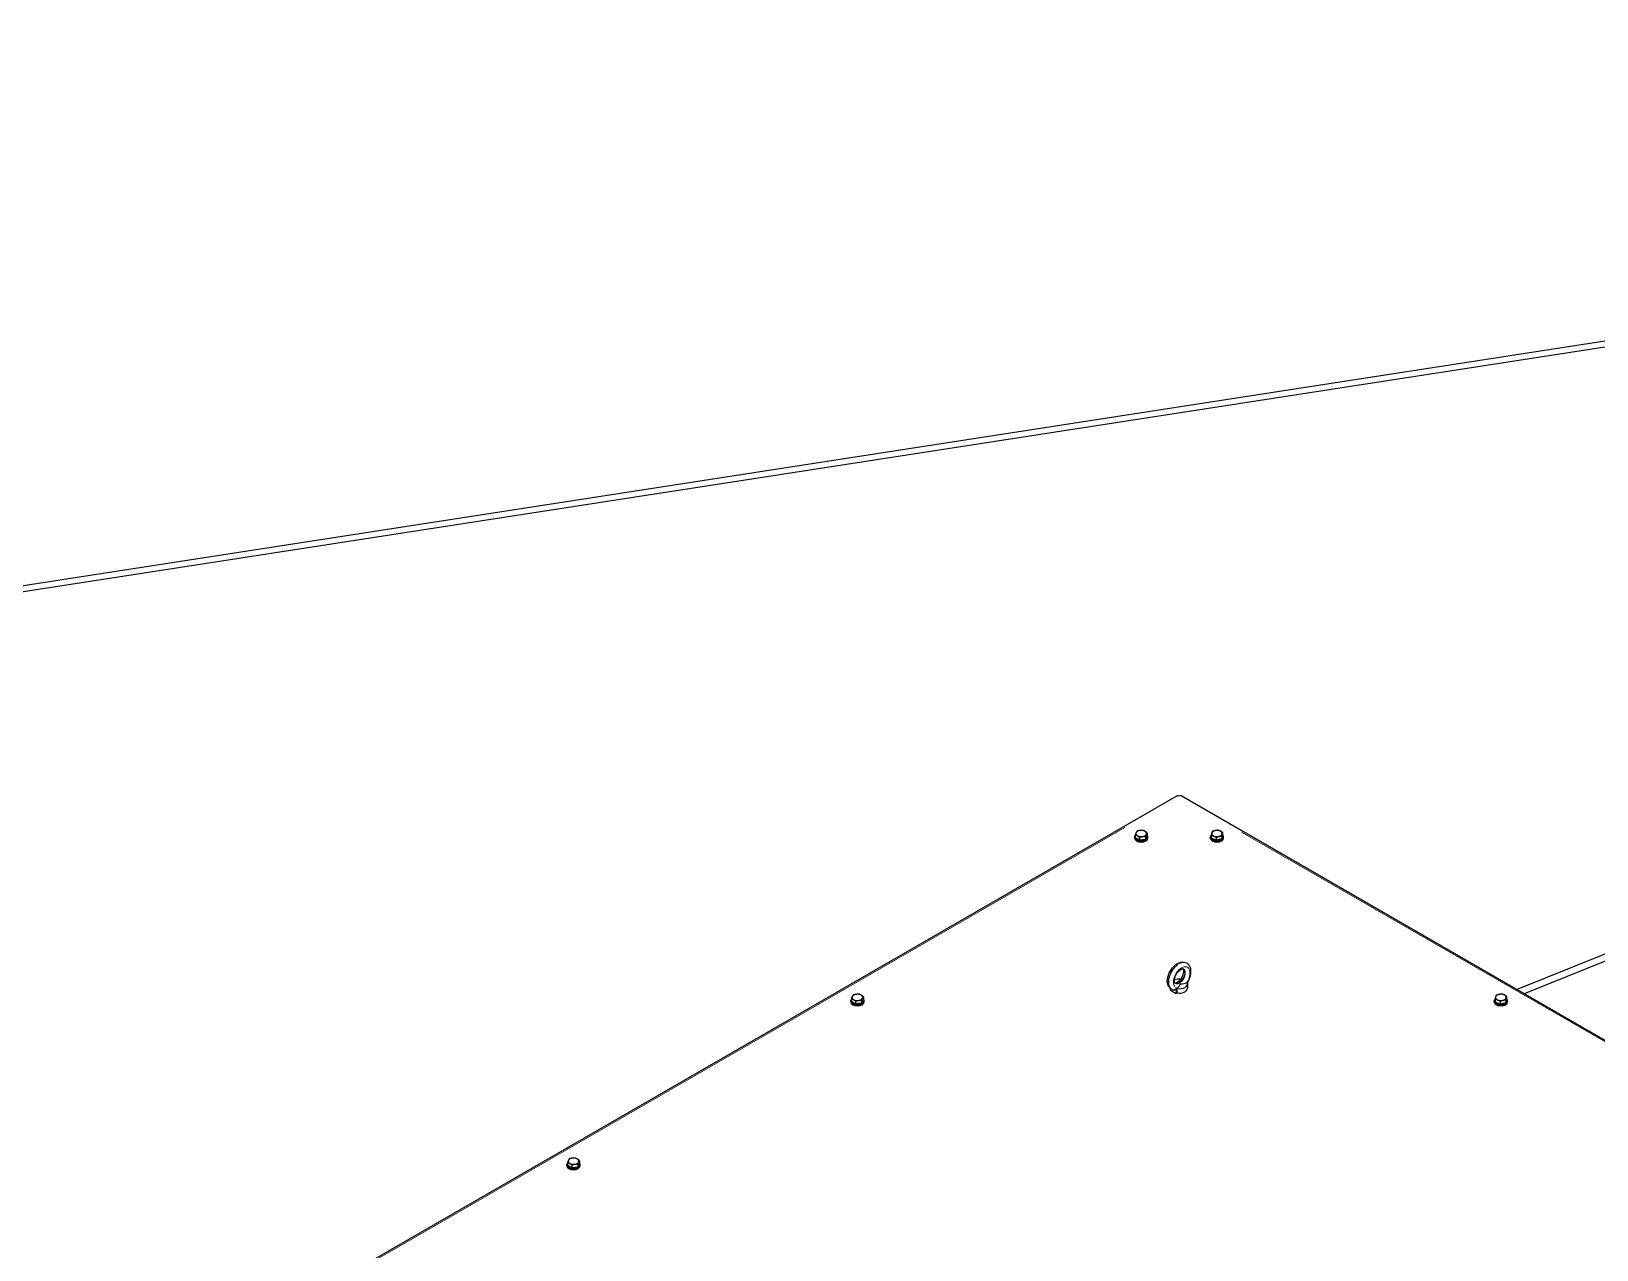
# Model space of a CAD drawing. Header units: millimetres. Extents: x 0 to 89100, y 0 to 63000.
# Drawn here: x 75626 to 77381, y 49088 to 50454 of the extents above; entities that cross this region are included whole.
import ezdxf

# ---------------------------------------------------------------- set-up
doc = ezdxf.new("R2010")
doc.units = ezdxf.units.MM
doc.header["$LTSCALE"] = 150
doc.layers.add('Visible', color=7, linetype='Continuous', lineweight=25)
doc.layers.add('Visible Narrow', color=7, linetype='Continuous', lineweight=18)

msp = doc.modelspace()

# ---------------------------------------------------------------- linework, layer by layer
at = {"layer": 'Visible'}
for p, q in [((74738.73, 49696.53), (79832.68, 50484.57)), ((79835.79, 50477.88), (74744.2, 49690.21)), ((77291.08, 49379.27), (79878.33, 50425.2)), ((79885.21, 50419.53), (77299.7, 49374.3)), ((76910.53, 49596.38), (75693.96, 48894)), ((78311.92, 48789.89), (76915.03, 49596.38)), ((76862.85, 49549.01), (76862.85, 49550.23)), ((76863.6, 49552.99), (76863.6, 49549.71)), ((76868.31, 49550.05), (76868.31, 49546.78)), ((76875.07, 49550.95), (76875.07, 49547.67)), ((76877.11, 49551.49), (76876.09, 49549.58)), ((76877.11, 49554.77), (76877.11, 49551.49)), ((76877.85, 49549.01), (76877.85, 49550.23)), ((76947.71, 49549.01), (76947.71, 49550.23)), ((76948.84, 49552.31), (76948.84, 49549.03)), ((76954.38, 49549.91), (76954.38, 49546.63)), ((76960.75, 49551.48), (76960.75, 49548.2)), ((76961.16, 49550.19), (76960.75, 49548.2)), ((76961.58, 49552.17), (76961.16, 49550.19)), ((76961.21, 49550.39), (76961.21, 49550.23)), ((76961.58, 49555.45), (76961.58, 49552.17)), ((76962.71, 49549.01), (76962.71, 49550.23)), ((76865.96, 49548.24), (76863.6, 49549.71)), ((76868.31, 49546.78), (76865.96, 49548.24)), ((76871.69, 49547.22), (76868.31, 49546.78)), ((76875.07, 49547.67), (76871.69, 49547.22)), ((76876.09, 49549.58), (76875.07, 49547.67)), ((76951.61, 49547.83), (76948.84, 49549.03)), ((76954.38, 49546.63), (76951.61, 49547.83)), ((76957.56, 49547.41), (76954.38, 49546.63)), ((76960.75, 49548.2), (76957.56, 49547.41)), ((76921.15, 49409.04), (76921.29, 49408.96)), ((76902.97, 49378.62), (76903.01, 49380.63)), ((76902.97, 49378.62), (76909.33, 49374.94)), ((76903.95, 49380), (76904.74, 49379.54)), ((76909.2, 49381.38), (76909.33, 49374.94)), ((76910.15, 49375.41), (76909.33, 49374.94)), ((76911.03, 49387.36), (76911.03, 49387.35)), ((76922.16, 49385.51), (76922.16, 49380.61)), ((76922.59, 49382.6), (76922.16, 49382.34)), ((76922.59, 49382.6), (76922.45, 49389.03)), ((76544.66, 49365.3), (76544.66, 49366.52)), ((76545.4, 49369.27), (76545.4, 49366)), ((76547.76, 49364.53), (76545.4, 49366)), ((76550.12, 49363.07), (76547.76, 49364.53)), ((76550.12, 49366.34), (76550.12, 49363.07)), ((76553.49, 49363.51), (76550.12, 49363.07)), ((76556.87, 49363.96), (76553.49, 49363.51)), ((76556.87, 49367.23), (76556.87, 49363.96)), ((76557.89, 49365.87), (76556.87, 49363.96)), ((76558.91, 49367.78), (76557.89, 49365.87)), ((76558.91, 49371.06), (76558.91, 49367.78)), ((76559.66, 49365.3), (76559.66, 49366.52)), ((77265.91, 49365.3), (77265.91, 49366.52)), ((77267.03, 49368.59), (77267.03, 49365.32)), ((77269.8, 49364.12), (77267.03, 49365.32)), ((77272.58, 49362.92), (77269.8, 49364.12)), ((77272.58, 49366.19), (77272.58, 49362.92)), ((77275.76, 49363.7), (77272.58, 49362.92)), ((77278.95, 49364.49), (77275.76, 49363.7)), ((77278.95, 49367.76), (77278.95, 49364.49)), ((77279.36, 49366.47), (77278.95, 49364.49)), ((77279.78, 49368.46), (77279.36, 49366.47)), ((77279.41, 49366.68), (77279.41, 49366.52)), ((77279.78, 49371.74), (77279.78, 49368.46)), ((77280.91, 49365.3), (77280.91, 49366.52)), ((76226.46, 49181.59), (76226.46, 49182.81)), ((76227.2, 49185.56), (76227.2, 49182.29)), ((76229.56, 49180.82), (76227.2, 49182.29)), ((76231.92, 49182.63), (76231.92, 49179.35)), ((76238.67, 49183.52), (76238.67, 49180.25)), ((76239.69, 49182.16), (76238.67, 49180.25)), ((76240.71, 49184.07), (76239.69, 49182.16)), ((76240.71, 49187.34), (76240.71, 49184.07)), ((76241.46, 49181.59), (76241.46, 49182.81)), ((76231.92, 49179.35), (76229.56, 49180.82)), ((76235.3, 49179.8), (76231.92, 49179.35)), ((76238.67, 49180.25), (76235.3, 49179.8))]:
    msp.add_line(p, q, dxfattribs=at)
for centre, major_axis, ratio, start_param, end_param in [((80147.07, 50348.97), (-6187.5, 0), 0.5773503, 6.0985564, 9.6081897), ((80147.07, 50348.97), (6112.5, 0), 0.5773503, 3.3458491, 6.2831853), ((76912.78, 49592.49), (-2.25, 3.9), 0.5773503, 5.4977871, 6.2831853), ((76912.78, 49592.49), (2.25, 3.9), 0.5773503, 0, 0.7853982), ((76870.35, 49550.23), (7.5, 0), 0.5773503, 2.6917876, 6.7329904), ((76870.35, 49554.15), (-6, 0), 0.5773503, 5.9843163, 7.0315139), ((76870.35, 49554.15), (-6, 0), 0.5773503, 4.9371188, 5.9843163), ((76870.35, 49554.15), (-6, 0), 0.5773503, 0.7483286, 1.7955261), ((76870.35, 49554.15), (6, 0), 0.5773503, 0.7483286, 1.7955261), ((76870.35, 49554.15), (6, 0), 0.5773503, 4.9371188, 5.9843163), ((76870.35, 49554.15), (6, 0), 0.5773503, 5.9843163, 7.0315139), ((76870.35, 49550.23), (6, 0), 0.5773503, 5.7337412, 6.2348915), ((76955.21, 49550.23), (7.5, 0), 0.5773503, 2.5754935, 6.8388121), ((76955.21, 49554.15), (-6, 0), 0.5773503, 6.1631016, 7.2102992), ((76955.21, 49554.15), (-6, 0), 0.5773503, 5.1159041, 6.1631016), ((76955.21, 49554.15), (-6, 0), 0.5773503, 0.9271139, 1.9743114), ((76955.21, 49554.15), (6, 0), 0.5773503, 0.9271139, 1.9743114), ((76955.21, 49554.15), (6, 0), 0.5773503, 5.1159041, 6.1631016), ((76955.21, 49554.15), (6, 0), 0.5773503, 6.1631016, 7.2102992), ((76955.21, 49550.23), (6, 0), 0.5773503, 6.0035196, 6.2831853), ((76870.35, 49549.01), (7.5, 0), 0.5773503, 3.1415927, 6.2831853), ((76870.35, 49550.23), (-6, 0), 0.5773503, 0.3660877, 1.1305695), ((76870.35, 49550.23), (-6, 0), 0.5773503, 1.3367634, 2.2542889), ((76955.21, 49549.01), (7.5, 0), 0.5773503, 3.1415927, 6.2831853), ((76955.21, 49550.23), (-6, 0), 0.5773503, 0.5122191, 1.3420087), ((76955.21, 49550.23), (-6, 0), 0.5773503, 1.5289442, 2.4196787), ((76912.78, 49385.51), (9.37, 0), 0.5773503, 1.3943417, 2.1674955), ((76912.78, 49385.51), (9.37, 0), 0.5773503, 4.4095243, 6.5860499), ((76912.78, 49527.8), (6.55, -310.51), 0.0216007, 5.2067929, 5.2249141), ((76912.78, 49380.61), (9.37, 0), 0.5773503, 4.4276455, 6.2831853), ((76552.16, 49366.52), (7.5, 0), 0.5773503, 2.6917876, 6.7329904), ((76552.16, 49365.3), (7.5, 0), 0.5773503, 3.1415927, 6.2831853), ((76552.16, 49370.44), (-6, 0), 0.5773503, 5.9843163, 7.0315139), ((76552.16, 49370.44), (-6, 0), 0.5773503, 4.9371188, 5.9843163), ((76552.16, 49366.52), (-6, 0), 0.5773503, 0.3660877, 1.1305695), ((76552.16, 49370.44), (-6, 0), 0.5773503, 0.7483286, 1.7955261), ((76552.16, 49366.52), (-6, 0), 0.5773503, 1.3367634, 2.2542889), ((76552.16, 49370.44), (6, 0), 0.5773503, 0.7483286, 1.7955261), ((76552.16, 49370.44), (6, 0), 0.5773503, 4.9371188, 5.9843163), ((76552.16, 49370.44), (6, 0), 0.5773503, 5.9843163, 7.0315139), ((76552.16, 49366.52), (6, 0), 0.5773503, 5.7337412, 6.2348915), ((77273.41, 49366.52), (7.5, 0), 0.5773503, 2.5754935, 6.8388121), ((77273.41, 49365.3), (7.5, 0), 0.5773503, 3.1415927, 6.2831853), ((77273.41, 49370.44), (-6, 0), 0.5773503, 6.1631016, 7.2102992), ((77273.41, 49370.44), (-6, 0), 0.5773503, 5.1159041, 6.1631016), ((77273.41, 49366.52), (-6, 0), 0.5773503, 0.5122191, 1.3420087), ((77273.41, 49370.44), (-6, 0), 0.5773503, 0.9271139, 1.9743114), ((77273.41, 49370.44), (6, 0), 0.5773503, 0.9271139, 1.9743114), ((77273.41, 49366.52), (-6, 0), 0.5773503, 1.5289442, 2.4196787), ((77273.41, 49370.44), (6, 0), 0.5773503, 5.1159041, 6.1631016), ((77273.41, 49370.44), (6, 0), 0.5773503, 6.1631016, 7.2102992), ((77273.41, 49366.52), (6, 0), 0.5773503, 6.0035196, 6.2831853), ((76233.96, 49182.81), (7.5, 0), 0.5773503, 2.6917876, 6.7329904), ((76233.96, 49181.59), (7.5, 0), 0.5773503, 3.1415927, 6.2831853), ((76233.96, 49186.73), (-6, 0), 0.5773503, 5.9843163, 7.0315139), ((76233.96, 49186.73), (-6, 0), 0.5773503, 4.9371188, 5.9843163), ((76233.96, 49182.81), (-6, 0), 0.5773503, 0.3660877, 1.1305695), ((76233.96, 49186.73), (-6, 0), 0.5773503, 0.7483286, 1.7955261), ((76233.96, 49186.73), (6, 0), 0.5773503, 0.7483286, 1.7955261), ((76233.96, 49186.73), (6, 0), 0.5773503, 4.9371188, 5.9843163), ((76233.96, 49186.73), (6, 0), 0.5773503, 5.9843163, 7.0315139), ((76233.96, 49182.81), (6, 0), 0.5773503, 5.7337412, 6.2348915), ((76233.96, 49182.81), (-6, 0), 0.5773503, 1.3367634, 2.2542889)]:
    msp.add_ellipse(centre, major_axis=major_axis, ratio=ratio, start_param=start_param, end_param=end_param, dxfattribs=at)
for points, weights in [([(76864.62, 49555.17), (76864.15, 49554.29), (76863.6, 49552.99)], [1, 1.03814443452, 1.0003653387]), ([(76863.6, 49552.99), (76864.86, 49552.48), (76865.96, 49551.8)], [1.0003653387, 1.03814443452, 1]), ([(76865.64, 49556.81), (76865.09, 49556.06), (76864.62, 49555.17)], [1.0003653387, 1.03814443452, 1]), ([(76869.02, 49557.53), (76867.45, 49557.32), (76865.64, 49556.81)], [1, 1.03814443452, 1.0003653387]), ([(76865.96, 49551.8), (76867.05, 49551.12), (76868.31, 49550.05)], [1, 1.03814443452, 1.0003653387]), ([(76868.31, 49550.05), (76870.12, 49550.57), (76871.69, 49550.78)], [1.0003653387, 1.03814443452, 1]), ([(76872.39, 49557.7), (76870.58, 49557.74), (76869.02, 49557.53)], [1.0003653387, 1.03814443452, 1]), ([(76871.69, 49550.78), (76873.26, 49550.98), (76875.07, 49550.95)], [1, 1.03814443452, 1.0003653387]), ([(76874.75, 49556.51), (76873.66, 49557.19), (76872.39, 49557.7)], [1, 1.03814443452, 1.0003653387]), ([(76877.11, 49554.77), (76875.85, 49555.83), (76874.75, 49556.51)], [1.0003653387, 1.03814443452, 1]), ([(76875.07, 49550.95), (76875.61, 49552.25), (76876.09, 49553.13)], [1.0003653387, 1.03814443452, 1]), ([(76876.09, 49553.13), (76876.56, 49554.02), (76877.11, 49554.77)], [1, 1.03814443452, 1.0003653387]), ([(76949.25, 49554.57), (76949.06, 49553.65), (76948.84, 49552.31)], [1, 1.03814443452, 1.0003653387]), ([(76948.84, 49552.31), (76950.32, 49551.94), (76951.61, 49551.38)], [1.0003653387, 1.03814443452, 1]), ([(76949.67, 49556.28), (76949.44, 49555.49), (76949.25, 49554.57)], [1.0003653387, 1.03814443452, 1]), ([(76952.85, 49557.34), (76951.37, 49556.97), (76949.67, 49556.28)], [1, 1.03814443452, 1.0003653387]), ([(76951.61, 49551.38), (76952.89, 49550.82), (76954.38, 49549.91)], [1, 1.03814443452, 1.0003653387]), ([(76956.04, 49557.85), (76954.33, 49557.7), (76952.85, 49557.34)], [1.0003653387, 1.03814443452, 1]), ([(76954.38, 49549.91), (76956.08, 49550.6), (76957.56, 49550.97)], [1.0003653387, 1.03814443452, 1]), ([(76958.81, 49556.92), (76957.52, 49557.48), (76956.04, 49557.85)], [1, 1.03814443452, 1.0003653387]), ([(76957.56, 49550.97), (76959.04, 49551.33), (76960.75, 49551.48)], [1, 1.03814443452, 1.0003653387]), ([(76961.58, 49555.45), (76960.09, 49556.37), (76958.81, 49556.92)], [1.0003653387, 1.03814443452, 1]), ([(76960.75, 49551.48), (76960.97, 49552.82), (76961.16, 49553.74)], [1.0003653387, 1.03814443452, 1]), ([(76961.16, 49553.74), (76961.36, 49554.66), (76961.58, 49555.45)], [1, 1.03814443452, 1.0003653387]), ([(76909.98, 49380.34), (76910.32, 49380.59), (76910.63, 49380.81)], [1, 1.03210525676, 1.06244661735]), ([(76921.08, 49386.84), (76921.39, 49386.98), (76921.73, 49387.12)], [1.06244661735, 1.03210525676, 1]), ([(76546.42, 49371.46), (76545.95, 49370.57), (76545.4, 49369.27)], [1, 1.03814443452, 1.0003653387]), ([(76545.4, 49369.27), (76546.67, 49368.76), (76547.76, 49368.08)], [1.0003653387, 1.03814443452, 1]), ([(76547.44, 49373.1), (76546.9, 49372.35), (76546.42, 49371.46)], [1.0003653387, 1.03814443452, 1]), ([(76550.82, 49373.82), (76549.25, 49373.61), (76547.44, 49373.1)], [1, 1.03814443452, 1.0003653387]), ([(76547.76, 49368.08), (76548.85, 49367.4), (76550.12, 49366.34)], [1, 1.03814443452, 1.0003653387]), ([(76550.12, 49366.34), (76551.93, 49366.86), (76553.49, 49367.06)], [1.0003653387, 1.03814443452, 1]), ([(76554.2, 49373.99), (76552.39, 49374.02), (76550.82, 49373.82)], [1.0003653387, 1.03814443452, 1]), ([(76553.49, 49367.06), (76555.06, 49367.27), (76556.87, 49367.23)], [1, 1.03814443452, 1.0003653387]), ([(76556.55, 49372.8), (76555.46, 49373.48), (76554.2, 49373.99)], [1, 1.03814443452, 1.0003653387]), ([(76558.91, 49371.06), (76557.65, 49372.12), (76556.55, 49372.8)], [1.0003653387, 1.03814443452, 1]), ([(76556.87, 49367.23), (76557.42, 49368.53), (76557.89, 49369.42)], [1.0003653387, 1.03814443452, 1]), ([(76557.89, 49369.42), (76558.36, 49370.31), (76558.91, 49371.06)], [1, 1.03814443452, 1.0003653387]), ([(77267.45, 49370.86), (77267.26, 49369.93), (77267.03, 49368.59)], [1, 1.03814443452, 1.0003653387]), ([(77267.03, 49368.59), (77268.52, 49368.23), (77269.8, 49367.67)], [1.0003653387, 1.03814443452, 1]), ([(77267.86, 49372.57), (77267.64, 49371.78), (77267.45, 49370.86)], [1.0003653387, 1.03814443452, 1]), ([(77271.05, 49373.63), (77269.57, 49373.26), (77267.86, 49372.57)], [1, 1.03814443452, 1.0003653387]), ([(77269.8, 49367.67), (77271.09, 49367.11), (77272.58, 49366.19)], [1, 1.03814443452, 1.0003653387]), ([(77274.24, 49374.14), (77272.53, 49373.99), (77271.05, 49373.63)], [1.0003653387, 1.03814443452, 1]), ([(77272.58, 49366.19), (77274.28, 49366.89), (77275.76, 49367.25)], [1.0003653387, 1.03814443452, 1]), ([(77277.01, 49373.21), (77275.72, 49373.77), (77274.24, 49374.14)], [1, 1.03814443452, 1.0003653387]), ([(77275.76, 49367.25), (77277.24, 49367.62), (77278.95, 49367.76)], [1, 1.03814443452, 1.0003653387]), ([(77279.78, 49371.74), (77278.29, 49372.65), (77277.01, 49373.21)], [1.0003653387, 1.03814443452, 1]), ([(77278.95, 49367.76), (77279.17, 49369.1), (77279.36, 49370.03)], [1.0003653387, 1.03814443452, 1]), ([(77279.36, 49370.03), (77279.55, 49370.95), (77279.78, 49371.74)], [1, 1.03814443452, 1.0003653387]), ([(76228.22, 49187.75), (76227.75, 49186.86), (76227.2, 49185.56)], [1, 1.03814443452, 1.0003653387]), ([(76227.2, 49185.56), (76228.47, 49185.05), (76229.56, 49184.37)], [1.0003653387, 1.03814443452, 1]), ([(76229.24, 49189.38), (76228.7, 49188.64), (76228.22, 49187.75)], [1.0003653387, 1.03814443452, 1]), ([(76232.62, 49190.11), (76231.05, 49189.9), (76229.24, 49189.38)], [1, 1.03814443452, 1.0003653387]), ([(76229.56, 49184.37), (76230.66, 49183.69), (76231.92, 49182.63)], [1, 1.03814443452, 1.0003653387]), ([(76231.92, 49182.63), (76233.73, 49183.15), (76235.3, 49183.35)], [1.0003653387, 1.03814443452, 1]), ([(76236, 49190.28), (76234.19, 49190.31), (76232.62, 49190.11)], [1.0003653387, 1.03814443452, 1]), ([(76235.3, 49183.35), (76236.86, 49183.56), (76238.67, 49183.52)], [1, 1.03814443452, 1.0003653387]), ([(76238.36, 49189.09), (76237.26, 49189.77), (76236, 49190.28)], [1, 1.03814443452, 1.0003653387]), ([(76240.71, 49187.34), (76239.45, 49188.41), (76238.36, 49189.09)], [1.0003653387, 1.03814443452, 1]), ([(76238.67, 49183.52), (76239.22, 49184.82), (76239.69, 49185.71)], [1.0003653387, 1.03814443452, 1]), ([(76239.69, 49185.71), (76240.17, 49186.6), (76240.71, 49187.34)], [1, 1.03814443452, 1.0003653387])]:
    msp.add_rational_spline(points, weights, degree=2, dxfattribs=at)
for points, knots in [([(76903.95, 49380), (76903.02, 49380.53), (76902.22, 49381.26), (76900.88, 49383), (76900.38, 49384.03), (76899.64, 49386.43), (76899.49, 49387.84), (76899.56, 49390.91), (76899.85, 49392.6), (76900.84, 49395.96), (76901.54, 49397.63), (76903.27, 49400.8), (76904.29, 49402.29), (76906.57, 49405), (76907.83, 49406.21), (76910.56, 49408.24), (76912.02, 49409.04), (76915, 49410.03), (76916.52, 49410.25), (76919.12, 49409.93), (76920.19, 49409.59), (76921.15, 49409.04)], [-2.3561945, -2.3561945, -2.3561945, -2.3561945, -2.1285941, -2.1285941, -1.8792515, -1.8792515, -1.5690746, -1.5690746, -1.2118087, -1.2118087, -0.854039, -0.854039, -0.5012726, -0.5012726, -0.1465999, -0.1465999, 0.2137379, 0.2137379, 0.5494352, 0.5494352, 0.7853982, 0.7853982, 0.7853982, 0.7853982]), ([(76908.49, 49386.04), (76908.36, 49386.11), (76908.22, 49386.22), (76907.88, 49386.79), (76907.69, 49387.25), (76907.49, 49388.43), (76907.45, 49389.08), (76907.55, 49390.54), (76907.68, 49391.37), (76908.13, 49393.11), (76908.46, 49394.03), (76909.29, 49395.86), (76909.79, 49396.76), (76910.92, 49398.43), (76911.54, 49399.2), (76912.8, 49400.51), (76913.45, 49401.06), (76914.65, 49401.88), (76915.21, 49402.17), (76916.16, 49402.52), (76916.55, 49402.59), (76917.17, 49402.61), (76917.35, 49402.56), (76917.5, 49402.48), (76917.52, 49402.47), (76917.54, 49402.46)], [-2.3561945, -2.3561945, -2.3561945, -2.3561945, -2.0420352, -2.0420352, -1.7264659, -1.7264659, -1.4673273, -1.4673273, -1.2019714, -1.2019714, -0.9267158, -0.9267158, -0.6457387, -0.6457387, -0.3650973, -0.3650973, -0.0909601, -0.0909601, 0.1726807, 0.1726807, 0.4325068, 0.4325068, 0.7416349, 0.7416349, 0.7853982, 0.7853982, 0.7853982, 0.7853982]), ([(76912.71, 49388.92), (76913.35, 49389.53), (76913.99, 49390.25), (76915.19, 49391.85), (76915.75, 49392.73), (76916.71, 49394.55), (76917.11, 49395.48), (76917.7, 49397.27), (76917.89, 49398.12), (76918.09, 49399.63), (76918.1, 49400.29), (76918, 49401.33), (76917.89, 49401.73), (76917.67, 49402.28), (76917.56, 49402.41), (76917.47, 49402.49), (76917.46, 49402.5), (76917.45, 49402.51)], [-2.8162424, -2.8162424, -2.8162424, -2.8162424, -2.5435628, -2.5435628, -2.2628817, -2.2628817, -1.9812652, -1.9812652, -1.7057698, -1.7057698, -1.4425193, -1.4425193, -1.1904884, -1.1904884, -0.9179316, -0.9179316, -0.8708314, -0.8708314, -0.8708314, -0.8708314]), ([(76922.48, 49387.64), (76923.23, 49388.85), (76923.88, 49390.14), (76925.05, 49393.05), (76925.53, 49394.7), (76926.06, 49397.97), (76926.13, 49399.6), (76925.76, 49402.73), (76925.32, 49404.24), (76923.92, 49406.73), (76923.04, 49407.75), (76921.74, 49408.68), (76921.52, 49408.83), (76921.29, 49408.96)], [-2.4244562, -2.4244562, -2.4244562, -2.4244562, -2.145083, -2.145083, -1.8051618, -1.8051618, -1.4652406, -1.4652406, -1.1253194, -1.1253194, -0.8424167, -0.8424167, -0.7853982, -0.7853982, -0.7853982, -0.7853982]), ([(76904.74, 49379.54), (76904.9, 49379.45), (76905.05, 49379.37), (76905.38, 49379.21), (76905.54, 49379.13), (76905.88, 49378.99), (76906.05, 49378.93), (76906.39, 49378.81), (76906.56, 49378.76), (76906.9, 49378.67), (76907.08, 49378.62), (76907.25, 49378.59)], [2.35619449, 2.35619449, 2.35619449, 2.35619449, 2.39462819, 2.39462819, 2.4330619, 2.4330619, 2.4714956, 2.4714956, 2.50992931, 2.50992931, 2.54836301, 2.54836301, 2.54836301, 2.54836301]), ([(76909.2, 49381.38), (76909.21, 49380.63), (76909.11, 49380.03), (76908.77, 49379.2), (76908.55, 49378.93), (76908.06, 49378.61), (76907.79, 49378.54), (76907.41, 49378.56), (76907.33, 49378.57), (76907.25, 49378.59)], [0, 0, 0, 0, 0.3633261, 0.3633261, 0.6808716, 0.6808716, 0.955434, 0.955434, 1.0240387, 1.0240387, 1.0240387, 1.0240387]), ([(76908.11, 49386.41), (76908.16, 49386.41), (76908.21, 49386.41), (76908.4, 49386.42), (76908.55, 49386.44), (76908.89, 49386.51), (76909.09, 49386.57), (76909.3, 49386.64)], [2.65857048, 2.65857048, 2.65857048, 2.65857048, 2.7135837, 2.7135837, 2.83271343, 2.83271343, 2.95184317, 2.95184317, 2.95184317, 2.95184317]), ([(76911.03, 49387.35), (76911.02, 49387.35), (76911.01, 49387.34), (76910.99, 49387.33), (76910.98, 49387.33), (76910.93, 49387.3), (76910.91, 49387.29), (76910.79, 49387.23), (76910.71, 49387.19), (76910.27, 49386.99), (76909.82, 49386.83), (76909.3, 49386.64)], [-1.4562933, -1.4562933, -1.4562933, -1.4562933, -1.44378361, -1.44378361, -1.4301303, -1.4301303, -1.39485265, -1.39485265, -1.30115207, -1.30115207, -0.92188658, -0.92188658, -0.92188658, -0.92188658]), ([(76910.63, 49380.81), (76911.85, 49381.7), (76912.61, 49382.77), (76913.43, 49384.05), (76913.67, 49384.46), (76914, 49384.88), (76914.09, 49384.99), (76914.25, 49385.13), (76914.32, 49385.19), (76914.41, 49385.26), (76914.44, 49385.28), (76914.49, 49385.31), (76914.51, 49385.32), (76914.53, 49385.33)], [-0.72083028, -0.72083028, -0.72083028, -0.72083028, -0.36234149, -0.36234149, -0.14264662, -0.14264662, -0.07199889, -0.07199889, -0.02885542, -0.02885542, -0.01167621, -0.01167621, -0.00006359, -0.00006359, -0.00006359, -0.00006359]), ([(76912.71, 49388.92), (76912.61, 49388.83), (76912.52, 49388.74), (76912.13, 49388.33), (76911.89, 49388.05), (76911.56, 49387.74), (76911.47, 49387.66), (76911.31, 49387.54), (76911.25, 49387.49), (76911.15, 49387.43), (76911.12, 49387.41), (76911.07, 49387.38), (76911.05, 49387.37), (76911.03, 49387.36)], [-0.41966457, -0.41966457, -0.41966457, -0.41966457, -0.36234149, -0.36234149, -0.14264662, -0.14264662, -0.07199889, -0.07199889, -0.02885542, -0.02885542, -0.01167621, -0.01167621, -0.00006359, -0.00006359, -0.00006359, -0.00006359]), ([(76914.53, 49385.33), (76914.54, 49385.34), (76914.55, 49385.34), (76914.58, 49385.36), (76914.59, 49385.36), (76914.63, 49385.38), (76914.66, 49385.4), (76914.77, 49385.45), (76914.85, 49385.48), (76915.62, 49385.74), (76916.64, 49385.82), (76918.87, 49386.17), (76920.07, 49386.42), (76921.08, 49386.84)], [-1.4562933, -1.4562933, -1.4562933, -1.4562933, -1.4437836, -1.4437836, -1.4301303, -1.4301303, -1.3948526, -1.3948526, -1.3011521, -1.3011521, -0.5710757, -0.5710757, 0, 0, 0, 0]), ([(76914.53, 49385.33), (76914.53, 49385.33), (76914.53, 49385.33), (76914.53, 49385.33), (76914.53, 49385.33), (76914.53, 49385.33)], [13.6573173803, 13.6573173803, 13.6573173803, 13.6573173803, 13.65757557466, 13.65757557466, 13.65783376903, 13.65783376903, 13.65783376903, 13.65783376903])]:
    msp.add_open_spline(points, degree=3, knots=knots, dxfattribs=at)
at = {"layer": 'Visible Narrow'}
for p, q in [((76851.9, 49561.01), (75756.1, 48928.35)), ((78239.83, 48829.99), (76982.63, 49555.84)), ((76912.32, 49387), (76912.32, 49387)), ((76912.36, 49386.97), (76913.2, 49386.49)), ((76913.2, 49386.49), (76912.37, 49386.97)), ((76913.25, 49386.46), (76913.24, 49386.46))]:
    msp.add_line(p, q, dxfattribs=at)
for centre, major_axis, ratio, start_param, end_param in [((76912.55, 49394.52), (8.68, 14.47), 0.5660368, 0.0486062, 0.7554645), ((76913.01, 49394.25), (-8.19, -14.76), 0.5884459, 3.1707725, 3.8776308), ((76912.55, 49394.52), (8.68, 14.47), 0.5660368, 0.9125442, 3.0331192), ((76913.01, 49394.25), (-8.19, -14.76), 0.5884459, 4.0347105, 6.1552855), ((76915.66, 49392.8), (6.31, 11.51), 0.5915725, 4.9440762, 9.1668577), ((76912.55, 49394.52), (-4.92, -7.98), 0.5568458, 0.918716, 3.0215529), ((76913.01, 49394.25), (4.43, 8.26), 0.5971481, 4.0262674, 6.1466565), ((76912.55, 49394.52), (-4.92, -7.98), 0.5568458, 0.1609514, 0.7677667), ((76913.01, 49394.25), (4.43, 8.26), 0.5971481, 3.1621228, 3.8687953), ((76915.66, 49392.8), (-6.31, -11.51), 0.5915725, 6.2697544, 6.4477818), ((76912.32, 49383.93), (-1.87, 3.25), 0.5773503, 5.5231584, 5.9798406), ((76912.32, 49383.94), (-1.87, 3.25), 0.5773503, 5.5231584, 5.9798406), ((76913.25, 49383.4), (-1.87, 3.25), 0.5773503, 5.0157337, 5.4724159), ((76913.24, 49383.4), (1.87, -3.25), 0.5773503, 1.874141, 2.3308233), ((76915.66, 49392.8), (-6.31, -11.51), 0.5915725, 1.3799667, 1.5579942)]:
    msp.add_ellipse(centre, major_axis=major_axis, ratio=ratio, start_param=start_param, end_param=end_param, dxfattribs=at)

doc.saveas('drawing.dxf')
